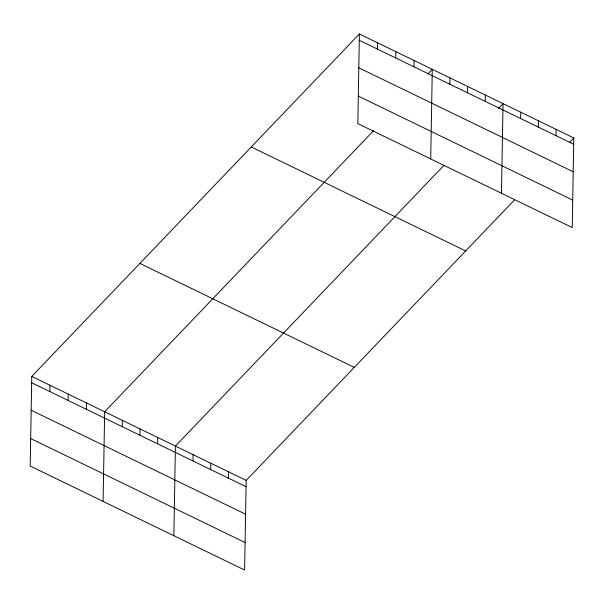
<?xml version="1.0" encoding="UTF-8"?>
<svg xmlns="http://www.w3.org/2000/svg" width="604" height="604" viewBox="0 0 604 604"><rect width="100%" height="100%" fill="white"/><g stroke="black" fill="none" stroke-linecap="round" stroke-linejoin="round"><path stroke-width="0.91" d="M359.388 33.975L357.825 123.609L572.237 227.572L573.8 137.946L359.388 33.975L31.763 376.428L30.2 466.054L244.612 570.025L246.175 480.391L514.593 199.833M49.875 391.588L49.989 385.261M68.101 400.422L68.214 394.102M86.327 409.263L86.44 402.936M103.103 501.403L104.666 411.777L373.725 130.54M122.242 426.673L122.355 420.354M139.932 435.25L140.045 428.931M157.621 443.834L157.735 437.507M173.854 535.718L175.417 446.084L443.834 165.519M193.001 460.988L193.106 454.661M210.69 469.565L210.796 463.238M228.38 478.141L228.486 471.815M377.5 49.135L377.613 42.816M395.726 57.976L395.839 51.65M413.951 66.81L414.065 60.491M430.728 158.958L432.29 69.324L427.783 74.035M449.867 84.228L449.98 77.901M467.556 92.805L467.67 86.478M485.246 101.381L485.352 95.055M501.479 193.265L503.041 103.631L498.542 108.343M520.625 118.535L520.731 112.216M538.315 127.112L538.421 120.792M555.997 135.689L556.11 129.369M569.293 142.65L573.8 137.946M359.282 40.302L573.687 144.265M358.799 67.791L573.211 171.762M358.308 96.111L572.713 200.083M251.272 146.983L465.684 250.954M139.879 263.419L354.291 367.383M31.763 376.428L246.175 480.391M31.657 382.747L246.062 486.718M31.174 410.237L245.586 514.208M30.683 438.564L245.088 542.535"/></g></svg>
